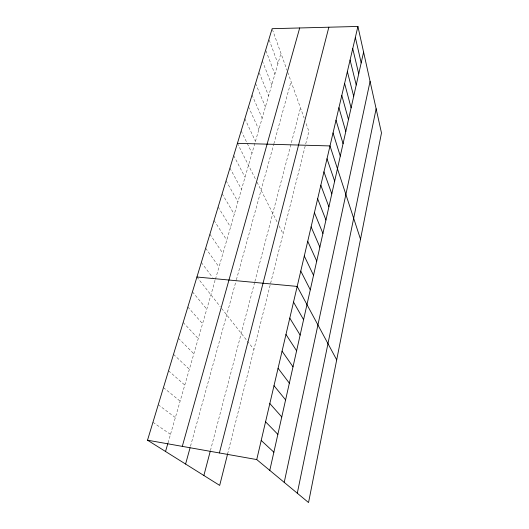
<?xml version="1.0" encoding="UTF-8"?>
<svg xmlns="http://www.w3.org/2000/svg" width="529" height="529" viewBox="0 0 529 529"><rect width="100%" height="100%" fill="white"/><g stroke="black" fill="none" stroke-linecap="round" stroke-linejoin="round"><path stroke-width="0.4" stroke-dasharray="2.65 1.98" d="M227.602 453.988L305.531 144.688M305.722 143.941L308.89 131.371L305.412 121.65M210.43 450.569L254.475 283.008M254.872 281.494L300.498 107.929M190.506 446.231L236.172 280.542M236.384 279.781L273.652 144.589M273.863 143.809L291.036 81.506M168.017 442.925L215.012 280.78L213.061 278.168M215.462 279.252L280.945 53.317M152.947 422.281L170.497 434.362M158.25 404.745L175.363 417.586M163.448 387.585L180.124 401.154M168.533 370.789L184.793 385.052M173.512 354.344L189.369 369.268M178.392 338.243L193.852 353.795M183.166 322.465L198.249 338.62M187.848 307.012L202.561 323.741M192.437 291.863L206.793 309.148M196.927 277.017L220.216 306.622M221.651 308.44L253.933 349.477M201.337 262.47L212.572 277.513M205.655 248.2L219.013 266.993M209.894 234.202L222.934 253.457M214.053 220.474L226.789 240.173M218.127 207.011L230.565 227.126M222.134 193.793L234.281 214.311M226.062 180.825L237.931 201.728M229.917 168.096L241.515 189.362M233.699 155.592L245.033 177.215M237.415 143.319L255.976 180.105M257.028 182.181L277.692 223.126M279.067 225.85L283.081 233.805M241.171 130.908L246.944 142.79M247.308 143.531L251.996 153.192M244.867 118.721L255.441 141.316M248.491 106.752L258.82 129.645M252.049 94.995L262.146 118.179M255.547 83.456L265.413 106.911M259.289 72.876L268.626 95.828M262.351 60.974L271.78 84.931M265.955 50.777L274.888 74.219M269.208 40.025L277.943 63.678M272.402 29.452L287.002 70.238M287.783 72.4L304.142 118.099"/><path stroke-width="0.79" d="M297.298 493.22L376.132 108.762M284.218 482.369L370.075 81.406M269.783 470.393L363.595 52.126M357.915 26.45L381.482 132.951L308.546 502.55L256.744 459.575L357.915 26.45L272.131 28.685L147.518 440.201L219.687 485.404L227.602 453.988M219.409 452.95L328.853 27.204M203.877 475.498L210.218 451.363M185.593 464.045L190.063 447.825M182.293 446.364L299.698 27.964M165.537 451.482L167.792 443.699M237.415 143.319L330.003 145.931L360.514 239.214M196.927 277.017L297.192 286.42L336.702 359.865M147.518 440.201L256.744 459.575M261.207 440.465L273.87 452.189M265.571 421.798L277.864 434.382M269.83 403.541L281.772 416.951M274.002 385.694L285.6 399.884M278.075 368.244L289.35 383.175M282.069 351.17L293.02 366.815M285.971 334.46L296.61 350.787M289.786 318.108L300.135 335.082M293.529 302.099L303.586 319.688M300.776 271.073L310.285 289.813M304.287 256.029L313.538 275.311M307.733 241.297L316.732 261.088M311.105 226.855L319.86 247.136M314.411 212.704L322.928 233.441M317.651 198.825L325.943 220.011M320.832 185.216L328.899 206.826M323.946 171.872L331.802 193.885M327.008 158.779L334.652 181.176M333.039 132.951L340.286 156.075M336.014 120.215L343.063 143.683M338.93 107.718L345.794 131.516M341.8 95.458L348.472 119.567M344.61 83.423L351.104 107.823M347.368 71.613L353.689 96.291M350.079 60.015L356.235 84.964M352.737 48.622L358.728 73.829M355.349 37.44L361.188 62.885"/></g></svg>
